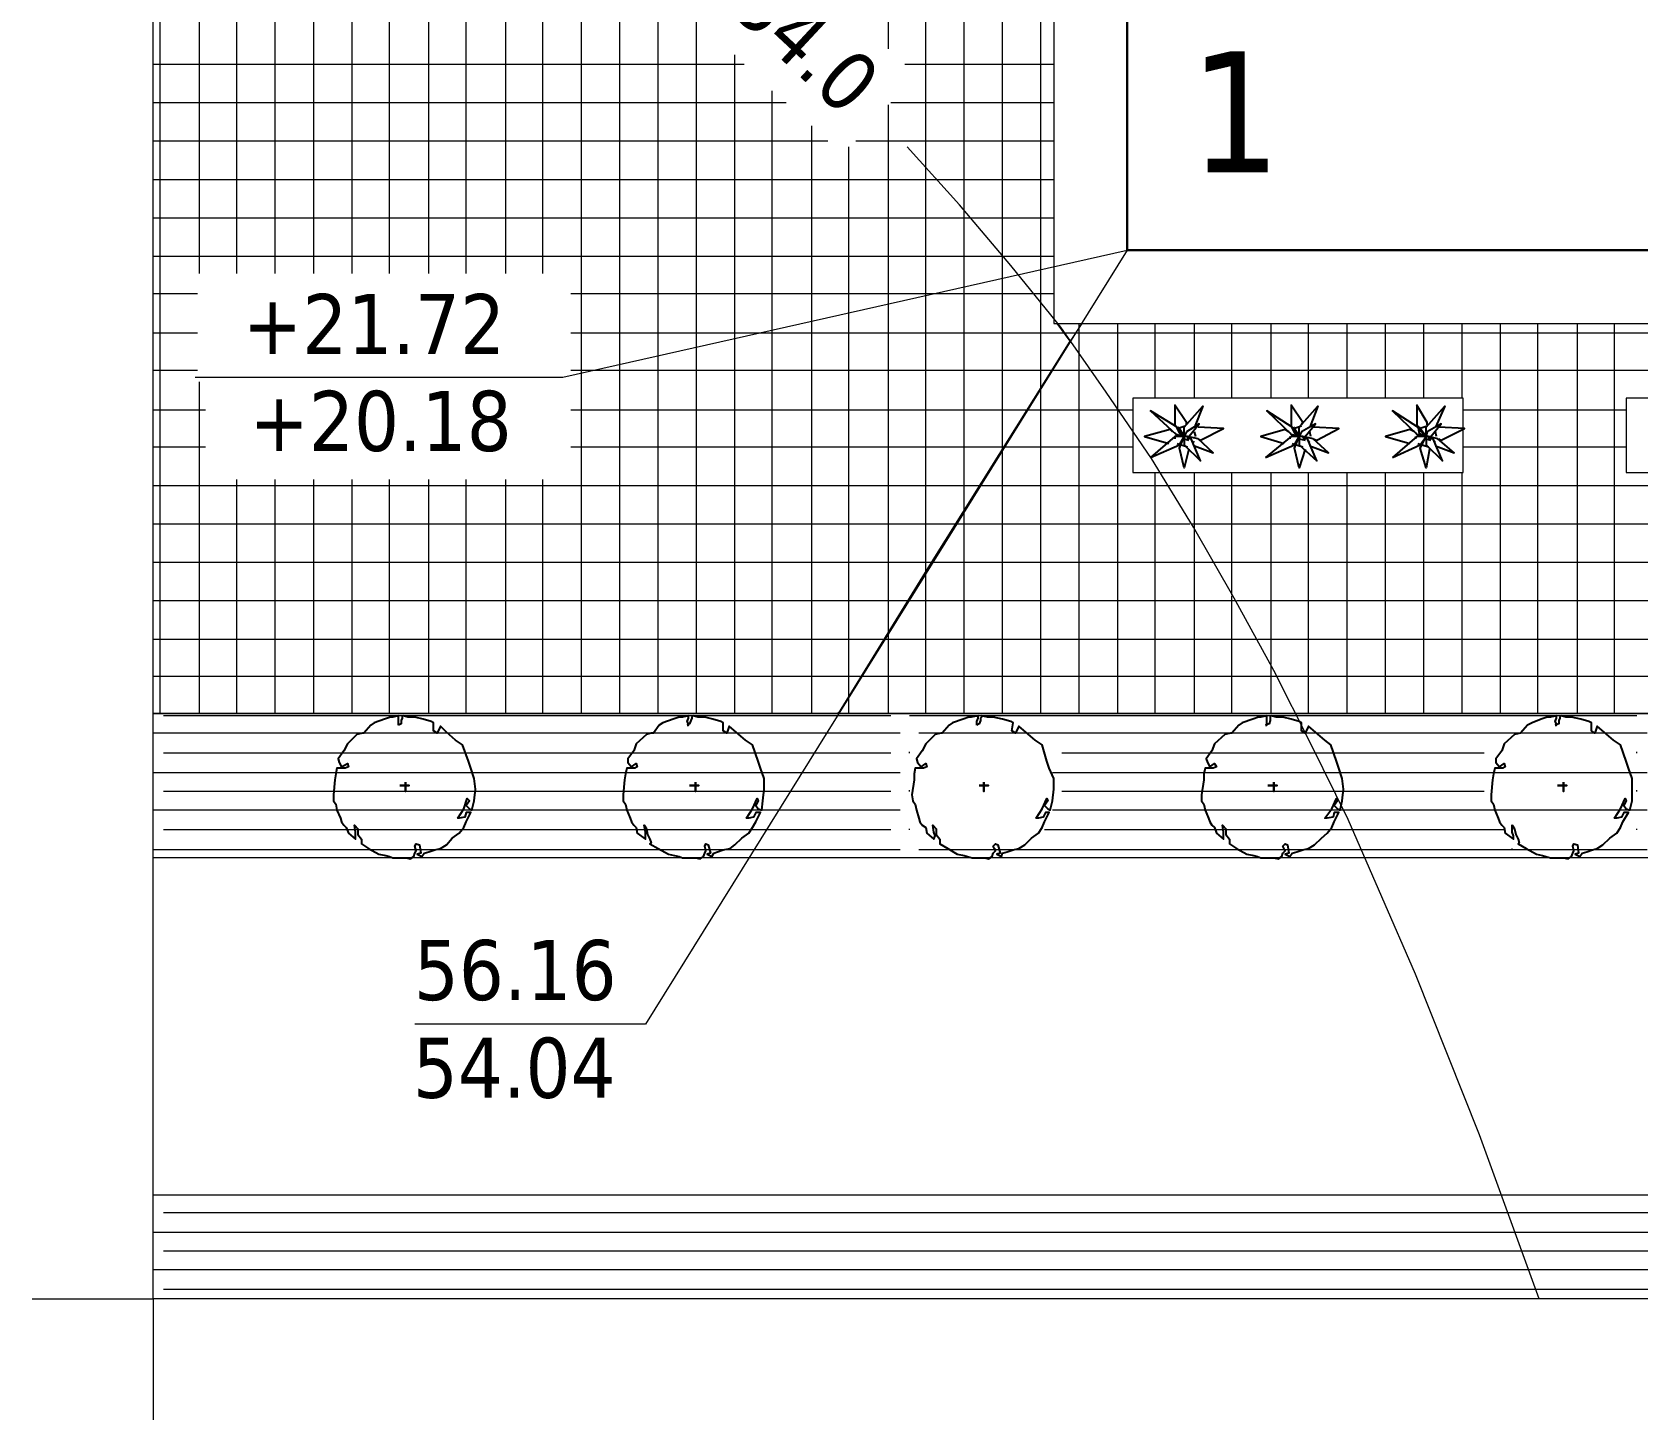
# Model space of a CAD drawing. Extents: x -39.3 to 16.4, y 0 to 11.7.
# Drawn here: x 9.038 to 11.338, y 6.027 to 8.014 of the extents above; entities that cross this region are included whole.
import ezdxf

# ---------------------------------------------------------------- set-up
doc = ezdxf.new("R2010")
doc.units = 0
doc.header["$MEASUREMENT"] = 0
doc.layers.add('PDF _Геометрия', color=7, linetype='Continuous')
doc.layers.add('PDF _Текст', color=7, linetype='Continuous')
doc.styles.add('PDF Tahoma', font='tahoma.ttf')

msp = doc.modelspace()

# ---------------------------------------------------------------- linework, layer by layer
at = {"layer": 'PDF _Геометрия', "lineweight": 13}
for points in [[(13.8367, 10.66), (13.8367, 7.005), (13.8333, 6.9733), (13.8267, 6.945), (13.8133, 6.9183), (13.7967, 6.8933), (13.775, 6.8717), (13.75, 6.855), (13.7233, 6.8417), (13.6933, 6.835), (13.6633, 6.8317), (9.2117, 6.8317)], [(10.3733, 7.0383), (10.3733, 7.2467), (10.3733, 7.3283), (10.3733, 9.6533), (10.3733, 10.5633), (10.3733, 10.66)], [(10.4283, 7.0383), (10.4283, 7.2467), (10.4283, 7.4167), (10.4283, 9.6533), (10.4283, 10.5183), (10.4283, 10.66)], [(10.4833, 7.0383), (10.4833, 7.2467), (10.4833, 7.505), (10.4833, 7.6267), (10.4833, 7.6733), (10.4833, 9.6533), (10.4833, 10.475), (10.4833, 10.66)], [(9.2217, 7.0383), (9.2217, 7.2467), (9.2217, 9.6533), (9.2217, 9.85)], [(9.2783, 7.6683), (9.2783, 9.6533), (9.2783, 9.85)], [(9.3317, 7.6683), (9.3317, 9.6533), (9.3317, 9.85)], [(9.3867, 7.6683), (9.3867, 9.6533), (9.3867, 9.85)], [(9.4417, 7.6683), (9.4417, 9.6533), (9.4417, 9.85)], [(9.4967, 7.6683), (9.4967, 9.6533), (9.4967, 9.85)], [(9.55, 7.6683), (9.55, 9.6533), (9.55, 9.85)], [(9.6067, 7.6683), (9.6067, 9.6533), (9.6067, 9.85)], [(9.66, 7.6683), (9.66, 9.6533), (9.66, 9.85)], [(9.7167, 7.6683), (9.7167, 9.6533), (9.7167, 9.85)], [(9.77, 7.6683), (9.77, 9.6533), (9.77, 9.85)], [(10.265, 7.99), (10.265, 9.6533), (10.265, 9.85)], [(10.3183, 7.0383), (10.3183, 7.24), (10.3183, 7.2467), (10.3183, 9.6533), (10.3183, 9.85)], [(12.665, 6.2), (9.2117, 6.2), (9.2117, 9.6533), (9.0383, 9.6533)], [(9.825, 7.0383), (9.825, 7.2467), (9.825, 9.1333)], [(9.88, 7.0383), (9.88, 7.2467), (9.88, 9.1333)], [(9.935, 7.0383), (9.935, 7.2467), (9.935, 9.1333)], [(9.99, 7.0383), (9.99, 7.2467), (9.99, 9.1333)], [(10.045, 7.0383), (10.045, 7.2467), (10.045, 7.9817)], [(9.2117, 7.9683), (10.0583, 7.9683)], [(10.2883, 7.9683), (10.5017, 7.9683)], [(9.2117, 7.9133), (10.1183, 7.9133)], [(10.0983, 7.0383), (10.0983, 7.2467), (10.0983, 7.93)], [(10.2683, 7.9133), (10.5017, 7.9133)], [(10.265, 7.0383), (10.265, 7.1533), (10.265, 7.2467), (10.265, 7.91)], [(10.155, 7.0383), (10.155, 7.2467), (10.155, 7.88)], [(9.2117, 7.8583), (10.1783, 7.8583)], [(10.2083, 7.0383), (10.2083, 7.065), (10.2083, 7.2467), (10.2083, 7.85)], [(10.2183, 7.8583), (10.5017, 7.8583)], [(11.1967, 6.2), (11.1117, 6.435), (11.02, 6.665), (10.9233, 6.8867), (10.87, 6.995), (10.8167, 7.1), (10.76, 7.2033), (10.7017, 7.305), (10.6417, 7.4033), (10.5767, 7.4983), (10.5117, 7.5917), (10.44, 7.68), (10.3667, 7.7667), (10.2917, 7.85)], [(9.2117, 7.8033), (10.5017, 7.8033)], [(9.2117, 7.7483), (10.5017, 7.7483)], [(9.2117, 7.6933), (10.5017, 7.6933)], [(9.2717, 7.52), (9.7983, 7.52), (10.6067, 7.7017), (9.9167, 6.5933), (9.5867, 6.5933)], [(9.2117, 7.64), (9.275, 7.64)], [(9.81, 7.64), (10.475, 7.64), (10.5017, 7.64)], [(10.5383, 7.0383), (10.5383, 7.2467), (10.5383, 7.5533), (10.5383, 7.5933), (10.5383, 7.5967)], [(10.5933, 7.475), (10.5933, 7.5967)], [(10.6467, 7.49), (10.6467, 7.5967)], [(10.7033, 7.49), (10.7033, 7.5967)], [(10.7567, 7.49), (10.7567, 7.5967)], [(10.8133, 7.49), (10.8133, 7.5967)], [(10.8667, 7.49), (10.8667, 7.5967)], [(10.9217, 7.49), (10.9217, 7.5967)], [(10.9767, 7.49), (10.9767, 7.5967)], [(11.0317, 7.49), (11.0317, 7.5967)], [(11.0867, 7.49), (11.0867, 7.5967)], [(11.1417, 7.0383), (11.1417, 7.2467), (11.1417, 7.5967)], [(11.195, 7.0383), (11.195, 7.2467), (11.195, 7.5967)], [(11.2517, 7.0383), (11.2517, 7.2467), (11.2517, 7.5967)], [(11.305, 7.0383), (11.305, 7.2467), (11.305, 7.5967)], [(9.2117, 7.5833), (9.275, 7.5833)], [(9.81, 7.5833), (10.515, 7.5833), (10.5333, 7.5833), (12.5367, 7.5833), (12.61, 7.5833), (12.665, 7.5833), (13.1133, 7.5833), (13.215, 7.5833)], [(10.8483, 7.0383), (10.1933, 7.0383), (10.3217, 7.2467), (10.525, 7.5717)], [(9.2117, 6.2), (9.2117, 7.545)], [(9.2117, 7.53), (9.275, 7.53)], [(9.81, 7.53), (10.5, 7.53), (10.555, 7.53), (12.5717, 7.53), (12.665, 7.53), (12.6817, 7.53), (13.1533, 7.53), (13.215, 7.53)], [(9.2783, 7.0383), (9.2783, 7.2467), (9.2783, 7.5133)], [(9.2117, 7.4733), (9.2867, 7.4733)], [(9.81, 7.4733), (10.465, 7.4733), (10.5933, 7.4733), (10.615, 7.4733)], [(10.5933, 7.0383), (10.5933, 7.2467), (10.5933, 7.4733)], [(11.0883, 7.4733), (11.3217, 7.4733)], [(10.615, 7.4433), (10.615, 7.3833), (10.655, 7.3833)], [(9.2117, 7.42), (9.2867, 7.42)], [(9.81, 7.42), (10.43, 7.42), (10.615, 7.42)], [(11.0883, 7.42), (11.3217, 7.42)], [(10.6467, 7.0383), (10.6467, 7.2467), (10.6467, 7.3833)], [(10.7033, 7.3033), (10.7033, 7.3833)], [(10.7567, 7.2083), (10.7567, 7.2467), (10.7567, 7.3833)], [(10.8133, 7.1083), (10.8133, 7.2467), (10.8133, 7.3833)], [(10.8667, 7.0383), (10.8667, 7.2467), (10.8667, 7.3833)], [(10.9217, 7.0383), (10.9217, 7.2467), (10.9217, 7.3833)], [(10.9767, 7.0383), (10.9767, 7.2467), (10.9767, 7.3833)], [(11.0317, 7.0383), (11.0317, 7.2467), (11.0317, 7.3833)], [(11.0867, 7.0383), (11.0867, 7.2467), (11.0867, 7.3833)], [(9.2117, 7.365), (10.3967, 7.365), (10.665, 7.365), (12.665, 7.365), (12.6817, 7.365), (12.8933, 7.365), (13.215, 7.365)], [(9.3317, 7.0383), (9.3317, 7.2467), (9.3317, 7.3733)], [(9.3867, 7.0383), (9.3867, 7.2467), (9.3867, 7.3733)], [(9.4417, 7.0383), (9.4417, 7.2467), (9.4417, 7.3733)], [(9.4967, 7.0383), (9.4967, 7.2467), (9.4967, 7.3733)], [(9.55, 7.0383), (9.55, 7.2467), (9.55, 7.3733)], [(9.6067, 7.0383), (9.6067, 7.2467), (9.6067, 7.3733)], [(9.66, 7.0383), (9.66, 7.2467), (9.66, 7.3733)], [(9.7167, 7.0383), (9.7167, 7.2467), (9.7167, 7.3733)], [(9.77, 7.0383), (9.77, 7.2467), (9.77, 7.3733)], [(9.2117, 7.31), (10.3633, 7.31), (10.6967, 7.31)], [(10.6983, 7.31), (12.665, 7.31), (12.7183, 7.31), (12.9633, 7.31), (13.215, 7.31)], [(10.7033, 7.0383), (10.7033, 7.2467), (10.7033, 7.3017)], [(9.2117, 7.255), (10.3283, 7.255), (10.7317, 7.255), (12.665, 7.255), (12.7533, 7.255), (13.035, 7.255), (13.215, 7.255)], [(9.2117, 7.2), (10.2933, 7.2), (10.7617, 7.2)], [(10.7567, 7.0383), (10.7567, 7.2067)], [(10.7633, 7.2), (12.665, 7.2), (12.79, 7.2), (13.3683, 7.2), (13.8367, 7.2)], [(9.2117, 7.145), (10.26, 7.145), (10.7917, 7.145)], [(10.7933, 7.145), (12.665, 7.145), (12.825, 7.145), (13.4017, 7.145), (13.8367, 7.145)], [(9.2117, 7.0917), (10.225, 7.0917), (10.82, 7.0917)], [(10.8133, 7.0383), (10.8133, 7.1067)], [(10.8217, 7.0917), (12.665, 7.0917), (12.8617, 7.0917), (13.435, 7.0917), (13.8367, 7.0917)], [(13.4217, 7.0383), (9.2117, 7.0383)], [(10.1933, 7.0383), (10.1933, 7.04)], [(10.2683, 7.035), (9.2267, 7.035)], [(11.3367, 7.035), (10.295, 7.035)], [(10.2817, 7.01), (9.2117, 7.01)], [(9.8983, 7.01), (9.65, 7.01)], [(11.3517, 7.01), (10.3083, 7.01)], [(11.1583, 7.01), (10.4733, 7.01)], [(10.2683, 6.9817), (9.2267, 6.9817)], [(9.8833, 6.9817), (9.665, 6.9817)], [(10.295, 6.9817), (10.295, 6.9833)], [(11.1183, 6.9817), (10.5133, 6.9817)], [(11.3367, 6.9817), (11.3367, 6.9833)], [(10.2817, 6.9533), (9.2117, 6.9533)], [(9.87, 6.9533), (9.6783, 6.9533)], [(11.3517, 6.9533), (10.5, 6.9533)], [(10.2683, 6.9267), (9.2267, 6.9267)], [(9.8833, 6.9267), (9.6917, 6.9267)], [(10.295, 6.9267), (10.295, 6.9283)], [(11.1183, 6.9267), (10.5133, 6.9267)], [(11.3367, 6.9267), (11.3367, 6.9283)], [(10.2817, 6.9), (9.2117, 6.9)], [(9.87, 6.9), (9.6783, 6.9)], [(11.3517, 6.9), (10.5, 6.9)], [(10.2683, 6.8717), (9.2267, 6.8717)], [(9.8833, 6.8717), (9.665, 6.8717)], [(10.295, 6.8717), (10.295, 6.8733)], [(11.1467, 6.8717), (10.4883, 6.8717)], [(11.3367, 6.8717), (11.3367, 6.8733)], [(10.2817, 6.8433), (9.2117, 6.8433)], [(10.0083, 6.8433), (9.6233, 6.8433)], [(11.3517, 6.8433), (10.3083, 6.8433)], [(10.4183, 6.8433), (10.4183, 6.845)], [(11.1317, 6.8433), (10.4733, 6.8433)], [(11.1583, 6.8433), (11.1583, 6.845)], [(13.835, 6.2), (13.8267, 6.23), (13.815, 6.2583), (13.7983, 6.2833), (13.7783, 6.305), (13.7533, 6.325), (13.725, 6.3383), (13.6933, 6.345), (13.6633, 6.3483), (9.2117, 6.3483)], [(12.6533, 6.3233), (9.2267, 6.3233)], [(12.64, 6.295), (9.2117, 6.295)], [(12.6533, 6.2683), (9.2267, 6.2683)], [(12.64, 6.2417), (9.2117, 6.2417)], [(12.6533, 6.2133), (9.2267, 6.2133)], [(9.0383, 6.2), (9.2117, 6.2), (9.2117, 6.0267)]]:
    msp.add_lwpolyline(points, dxfattribs=at)
for points in [[(15.4933, 10.66), (15.4933, 6.2), (9.2117, 6.2), (9.2117, 10.66)], [(10.5067, 7.5967), (10.5417, 7.5967), (10.525, 7.5717)], [(10.615, 7.49), (10.615, 7.3833), (11.0883, 7.3833), (11.0883, 7.49)], [(11.3217, 7.49), (11.3217, 7.3833), (11.7967, 7.3833), (11.7967, 7.49)], [(13.4217, 7.0383), (13.4217, 6.8317), (9.2117, 6.8317), (9.2117, 7.0383)]]:
    msp.add_lwpolyline(points, close=True, dxfattribs=at)
at = {"layer": 'PDF _Геометрия', "lineweight": 9}
msp.add_lwpolyline([(11.6383, 8.985), (11.6383, 8.97), (11.5967, 8.97), (11.1983, 8.97), (10.5017, 8.97), (10.5017, 8.6633), (10.5017, 7.8517), (10.5017, 7.5967), (11.405, 7.5967), (11.6567, 7.5967), (12.5633, 7.5967), (12.5633, 8.9833), (12.5633, 9.8), (12.2183, 9.8), (12.2183, 9.9033), (11.6383, 9.9033), (11.6383, 9.8), (11.3417, 9.8), (11.3417, 9.185), (11.6383, 9.185), (11.6383, 8.9783)], dxfattribs=at)
at = {"layer": 'PDF _Геометрия', "lineweight": 30}
msp.add_lwpolyline([(11.7433, 8.985), (11.7433, 8.8683), (11.5967, 8.8683), (11.1983, 8.8683), (10.6067, 8.8683), (10.6067, 8.6633), (10.6067, 7.8517), (10.6067, 7.7017), (11.405, 7.7017), (11.6567, 7.7017), (12.4617, 7.7017), (12.4617, 8.9833), (12.4617, 9.6967), (12.115, 9.6967), (12.115, 9.8), (11.7433, 9.8), (11.7433, 9.6967), (11.445, 9.6967), (11.445, 9.2883), (11.7433, 9.2883), (11.7433, 8.9783)], dxfattribs=at)
at = {"layer": 'PDF _Геометрия', "lineweight": 25}
for points in [[(10.6917, 7.4517), (10.6917, 7.455), (10.675, 7.48), (10.675, 7.45)], [(10.7033, 7.4217), (10.73, 7.4117), (10.7083, 7.4317), (10.6933, 7.435), (10.695, 7.435), (10.71, 7.4533), (10.6917, 7.4417), (10.6883, 7.435), (10.6883, 7.4483), (10.715, 7.4783), (10.7033, 7.4483)], [(10.8567, 7.4517), (10.8583, 7.455), (10.8417, 7.48), (10.8417, 7.45)], [(10.8683, 7.4217), (10.895, 7.4117), (10.8733, 7.4317), (10.8583, 7.435), (10.8617, 7.435), (10.8767, 7.4533), (10.8567, 7.4417), (10.8533, 7.435), (10.8533, 7.4483), (10.88, 7.4783), (10.8683, 7.4483)], [(11.0367, 7.4517), (11.0367, 7.455), (11.0217, 7.48), (11.0217, 7.45)], [(11.0483, 7.4217), (11.075, 7.4117), (11.0517, 7.4317), (11.0383, 7.435), (11.0417, 7.435), (11.0567, 7.4533), (11.0367, 7.4417), (11.035, 7.435), (11.035, 7.4483), (11.0617, 7.4783), (11.0483, 7.4483)], [(10.6783, 7.4483), (10.64, 7.4717), (10.6767, 7.4383), (10.6883, 7.435), (10.6817, 7.4467), (10.68, 7.4483)], [(10.8433, 7.4483), (10.8067, 7.4717), (10.8417, 7.4383), (10.8533, 7.435), (10.8467, 7.4467), (10.845, 7.4483)], [(11.0233, 7.4483), (10.9867, 7.4717), (11.0217, 7.4383), (11.035, 7.435), (11.0267, 7.4467), (11.025, 7.4483)], [(10.6717, 7.4417), (10.6683, 7.445), (10.6317, 7.435), (10.6667, 7.425)], [(10.6767, 7.44), (10.675, 7.4383)], [(10.675, 7.435), (10.675, 7.4317)], [(10.69, 7.45), (10.68, 7.4467)], [(10.695, 7.4167), (10.6883, 7.39), (10.6817, 7.4183), (10.6883, 7.435), (10.6883, 7.4233), (10.7117, 7.4), (10.6983, 7.4317), (10.695, 7.4333)], [(10.7, 7.4467), (10.7, 7.4467)], [(10.705, 7.435), (10.7033, 7.4417)], [(10.7083, 7.4317), (10.7117, 7.43), (10.745, 7.4467), (10.7083, 7.4483)], [(10.8383, 7.4417), (10.8333, 7.445), (10.7983, 7.435), (10.8317, 7.425)], [(10.8417, 7.44), (10.84, 7.4383)], [(10.84, 7.435), (10.84, 7.4317)], [(10.8567, 7.45), (10.8467, 7.4467)], [(10.8617, 7.4167), (10.8533, 7.39), (10.8467, 7.4183), (10.8533, 7.435), (10.8533, 7.4233), (10.8783, 7.4), (10.865, 7.4317), (10.86, 7.4333)], [(10.865, 7.4467), (10.865, 7.4467)], [(10.87, 7.435), (10.8683, 7.4417)], [(10.8733, 7.4317), (10.8783, 7.43), (10.91, 7.4467), (10.8733, 7.4483)], [(11.0183, 7.4417), (11.0117, 7.445), (10.9767, 7.435), (11.0117, 7.425)], [(11.0217, 7.44), (11.02, 7.4383)], [(11.02, 7.435), (11.02, 7.4317)], [(11.0367, 7.45), (11.0267, 7.4467)], [(11.04, 7.4167), (11.035, 7.39), (11.0267, 7.4183), (11.035, 7.435), (11.035, 7.4233), (11.0583, 7.4), (11.045, 7.4317), (11.0383, 7.4333)], [(11.045, 7.4467), (11.045, 7.4467)], [(11.05, 7.435), (11.0483, 7.4417)], [(11.0533, 7.4317), (11.0567, 7.43), (11.09, 7.4467), (11.0533, 7.4483)], [(10.6783, 7.425), (10.6933, 7.42)], [(10.7017, 7.4267), (10.7033, 7.4283)], [(10.8433, 7.425), (10.8583, 7.42)], [(10.8667, 7.4267), (10.8683, 7.4283)], [(11.0233, 7.425), (11.0383, 7.42)], [(11.0467, 7.4267), (11.0483, 7.4283)], [(9.565, 6.935), (9.5783, 6.935), (9.565, 6.935)], [(9.5733, 6.94), (9.5733, 6.9267), (9.5733, 6.94)], [(9.98, 6.935), (9.9933, 6.935), (9.98, 6.935)], [(9.9883, 6.94), (9.9883, 6.9267), (9.9883, 6.94)], [(10.395, 6.935), (10.4083, 6.935), (10.395, 6.935)], [(10.4017, 6.94), (10.4017, 6.9267), (10.4017, 6.94)], [(10.8083, 6.935), (10.8217, 6.935), (10.8083, 6.935)], [(10.8167, 6.94), (10.8167, 6.9267), (10.8167, 6.94)], [(11.2233, 6.935), (11.2367, 6.935), (11.2233, 6.935)], [(11.2317, 6.94), (11.2317, 6.9267), (11.2317, 6.94)]]:
    msp.add_lwpolyline(points, dxfattribs=at)
for points in [[(10.64, 7.405), (10.6817, 7.4233), (10.6883, 7.435), (10.675, 7.435)], [(10.6767, 7.45), (10.6817, 7.44), (10.6883, 7.435), (10.6833, 7.4417)], [(10.695, 7.43), (10.6933, 7.435), (10.6883, 7.435), (10.6883, 7.4317)], [(10.805, 7.405), (10.8467, 7.4233), (10.8533, 7.435), (10.8417, 7.435)], [(10.8417, 7.45), (10.8467, 7.44), (10.8533, 7.435), (10.85, 7.4417)], [(10.8617, 7.43), (10.8583, 7.435), (10.8533, 7.435), (10.8533, 7.4317)], [(10.9867, 7.405), (11.0267, 7.4233), (11.035, 7.435), (11.0217, 7.435)], [(11.0233, 7.45), (11.025, 7.44), (11.035, 7.435), (11.0283, 7.4417)], [(11.0417, 7.43), (11.0383, 7.435), (11.035, 7.435), (11.035, 7.4317)], [(9.5633, 7.0217), (9.5633, 7.0233), (9.5633, 7.0267), (9.5633, 7.0317), (9.5633, 7.035), (9.555, 7.0333), (9.5517, 7.0333), (9.5433, 7.03), (9.5283, 7.025), (9.5233, 7.0217), (9.5133, 7.01), (9.5117, 7.01), (9.5033, 7.0083), (9.49, 6.995), (9.485, 6.985), (9.4767, 6.9733), (9.4783, 6.9683), (9.4817, 6.9617), (9.49, 6.9667), (9.4917, 6.9617), (9.4867, 6.96), (9.48, 6.96), (9.475, 6.96), (9.4733, 6.9517), (9.4717, 6.9433), (9.47, 6.9217), (9.47, 6.9133), (9.4733, 6.9083), (9.475, 6.9), (9.48, 6.8883), (9.4817, 6.8833), (9.485, 6.8783), (9.4883, 6.875), (9.4917, 6.8667), (9.5017, 6.8583), (9.5017, 6.8633), (9.5017, 6.8683), (9.5, 6.8783), (9.505, 6.8733), (9.505, 6.865), (9.51, 6.8583), (9.51, 6.8533), (9.51, 6.8517), (9.52, 6.845), (9.535, 6.8367), (9.545, 6.835), (9.55, 6.8333), (9.555, 6.8317), (9.565, 6.8317), (9.575, 6.8317), (9.58, 6.83), (9.585, 6.8333), (9.5867, 6.8383), (9.5883, 6.8417), (9.5867, 6.8483), (9.5883, 6.8517), (9.5933, 6.85), (9.595, 6.8383), (9.59, 6.8367), (9.5967, 6.8333), (9.6, 6.8383), (9.6067, 6.84), (9.615, 6.8433), (9.6233, 6.845), (9.6317, 6.85), (9.64, 6.86), (9.65, 6.8667), (9.6567, 6.875), (9.66, 6.8833), (9.6667, 6.8967), (9.66, 6.8967), (9.6583, 6.89), (9.65, 6.8883), (9.6483, 6.8883), (9.6567, 6.9017), (9.6617, 6.9167), (9.665, 6.9133), (9.66, 6.9067), (9.665, 6.9017), (9.6683, 6.9), (9.6717, 6.9133), (9.6733, 6.93), (9.6717, 6.945), (9.6667, 6.96), (9.6633, 6.97), (9.655, 6.9933), (9.645, 7), (9.6317, 7.0117), (9.6233, 7.02), (9.6183, 7.01), (9.6133, 7.0133), (9.6133, 7.025), (9.61, 7.0267), (9.5983, 7.03), (9.5867, 7.0333), (9.5767, 7.0333), (9.57, 7.035), (9.5683, 7.0333), (9.5683, 7.0317), (9.5667, 7.0283), (9.5667, 7.0233)], [(9.5633, 7.0217), (9.5633, 7.0233), (9.5633, 7.0267), (9.5633, 7.0317), (9.5633, 7.035), (9.555, 7.0333), (9.5517, 7.0333), (9.5433, 7.03), (9.5283, 7.025), (9.5233, 7.0217), (9.5133, 7.01), (9.5117, 7.01), (9.5033, 7.0083), (9.49, 6.995), (9.485, 6.985), (9.4767, 6.9733), (9.4783, 6.9683), (9.4817, 6.9617), (9.49, 6.9667), (9.4917, 6.9617), (9.4867, 6.96), (9.48, 6.96), (9.475, 6.96), (9.4733, 6.9517), (9.4717, 6.9433), (9.47, 6.9217), (9.47, 6.9133), (9.4733, 6.9083), (9.475, 6.9), (9.48, 6.8883), (9.4817, 6.8833), (9.485, 6.8783), (9.4883, 6.875), (9.4917, 6.8667), (9.5017, 6.8583), (9.5017, 6.8633), (9.5017, 6.8683), (9.5, 6.8783), (9.505, 6.8733), (9.505, 6.865), (9.51, 6.8583), (9.51, 6.8533), (9.51, 6.8517), (9.52, 6.845), (9.535, 6.8367), (9.545, 6.835), (9.55, 6.8333), (9.555, 6.8317), (9.565, 6.8317), (9.575, 6.8317), (9.58, 6.83), (9.585, 6.8333), (9.5867, 6.8383), (9.5883, 6.8417), (9.5867, 6.8483), (9.5883, 6.8517), (9.5933, 6.85), (9.595, 6.8383), (9.59, 6.8367), (9.5967, 6.8333), (9.6, 6.8383), (9.6067, 6.84), (9.615, 6.8433), (9.6233, 6.845), (9.6317, 6.85), (9.64, 6.86), (9.65, 6.8667), (9.6567, 6.875), (9.66, 6.8833), (9.6667, 6.8967), (9.66, 6.8967), (9.6583, 6.89), (9.65, 6.8883), (9.6483, 6.8883), (9.6567, 6.9017), (9.6617, 6.9167), (9.665, 6.9133), (9.66, 6.9067), (9.665, 6.9017), (9.6683, 6.9), (9.6717, 6.9133), (9.6733, 6.93), (9.6717, 6.945), (9.6667, 6.96), (9.6633, 6.97), (9.655, 6.9933), (9.645, 7), (9.6317, 7.0117), (9.6233, 7.02), (9.6183, 7.01), (9.6133, 7.0133), (9.6133, 7.025), (9.61, 7.0267), (9.5983, 7.03), (9.5867, 7.0333), (9.5767, 7.0333), (9.57, 7.035), (9.5683, 7.0333), (9.5683, 7.0317), (9.5667, 7.0283), (9.5667, 7.0233)], [(9.9767, 7.0217), (9.9783, 7.0217), (9.9783, 7.0233), (9.9767, 7.0267), (9.9783, 7.0317), (9.9783, 7.035), (9.97, 7.0333), (9.965, 7.0333), (9.9567, 7.03), (9.9417, 7.025), (9.9367, 7.0217), (9.9283, 7.01), (9.925, 7.01), (9.9183, 7.0083), (9.9033, 6.995), (9.9, 6.985), (9.8917, 6.9733), (9.8917, 6.9683), (9.8967, 6.9617), (9.9033, 6.9667), (9.905, 6.9617), (9.9017, 6.96), (9.8933, 6.96), (9.89, 6.96), (9.8883, 6.9517), (9.8867, 6.9433), (9.885, 6.9217), (9.885, 6.9133), (9.8883, 6.9083), (9.89, 6.9), (9.895, 6.8883), (9.8967, 6.8833), (9.9, 6.8783), (9.9033, 6.875), (9.905, 6.8667), (9.9167, 6.8583), (9.9167, 6.8633), (9.9167, 6.8683), (9.915, 6.8783), (9.9183, 6.8733), (9.92, 6.865), (9.9233, 6.8583), (9.925, 6.8533), (9.9233, 6.8517), (9.935, 6.845), (9.95, 6.8367), (9.9583, 6.835), (9.965, 6.8333), (9.97, 6.8317), (9.98, 6.8317), (9.9883, 6.8317), (9.995, 6.83), (10, 6.8333), (10.0017, 6.8383), (10.0033, 6.8417), (10.0017, 6.8483), (10.0033, 6.8517), (10.0067, 6.85), (10.01, 6.8383), (10.005, 6.8367), (10.0117, 6.8333), (10.015, 6.8383), (10.02, 6.84), (10.0283, 6.8433), (10.0383, 6.845), (10.045, 6.85), (10.055, 6.86), (10.065, 6.8667), (10.07, 6.875), (10.075, 6.8833), (10.0817, 6.8967), (10.075, 6.8967), (10.0717, 6.89), (10.065, 6.8883), (10.0617, 6.8883), (10.07, 6.9017), (10.0767, 6.9167), (10.0783, 6.9133), (10.075, 6.9067), (10.0783, 6.9017), (10.0833, 6.9), (10.085, 6.9133), (10.0867, 6.93), (10.0867, 6.945), (10.0817, 6.96), (10.0783, 6.97), (10.07, 6.9933), (10.06, 7), (10.0467, 7.0117), (10.0367, 7.02), (10.0333, 7.01), (10.0283, 7.0133), (10.0283, 7.025), (10.025, 7.0267), (10.0133, 7.03), (10.0017, 7.0333), (9.9917, 7.0333), (9.985, 7.035), (9.9833, 7.0333), (9.9833, 7.0317), (9.9817, 7.0283), (9.98, 7.0233)], [(9.9767, 7.0217), (9.9783, 7.0217), (9.9783, 7.0233), (9.9767, 7.0267), (9.9783, 7.0317), (9.9783, 7.035), (9.97, 7.0333), (9.965, 7.0333), (9.9567, 7.03), (9.9417, 7.025), (9.9367, 7.0217), (9.9283, 7.01), (9.925, 7.01), (9.9183, 7.0083), (9.9033, 6.995), (9.9, 6.985), (9.8917, 6.9733), (9.8917, 6.9683), (9.8967, 6.9617), (9.9033, 6.9667), (9.905, 6.9617), (9.9017, 6.96), (9.8933, 6.96), (9.89, 6.96), (9.8883, 6.9517), (9.8867, 6.9433), (9.885, 6.9217), (9.885, 6.9133), (9.8883, 6.9083), (9.89, 6.9), (9.895, 6.8883), (9.8967, 6.8833), (9.9, 6.8783), (9.9033, 6.875), (9.905, 6.8667), (9.9167, 6.8583), (9.9167, 6.8633), (9.9167, 6.8683), (9.915, 6.8783), (9.9183, 6.8733), (9.92, 6.865), (9.9233, 6.8583), (9.925, 6.8533), (9.9233, 6.8517), (9.935, 6.845), (9.95, 6.8367), (9.9583, 6.835), (9.965, 6.8333), (9.97, 6.8317), (9.98, 6.8317), (9.9883, 6.8317), (9.995, 6.83), (10, 6.8333), (10.0017, 6.8383), (10.0033, 6.8417), (10.0017, 6.8483), (10.0033, 6.8517), (10.0067, 6.85), (10.01, 6.8383), (10.005, 6.8367), (10.0117, 6.8333), (10.015, 6.8383), (10.02, 6.84), (10.0283, 6.8433), (10.0383, 6.845), (10.045, 6.85), (10.055, 6.86), (10.065, 6.8667), (10.07, 6.875), (10.075, 6.8833), (10.0817, 6.8967), (10.075, 6.8967), (10.0717, 6.89), (10.065, 6.8883), (10.0617, 6.8883), (10.07, 6.9017), (10.0767, 6.9167), (10.0783, 6.9133), (10.075, 6.9067), (10.0783, 6.9017), (10.0833, 6.9), (10.085, 6.9133), (10.0867, 6.93), (10.0867, 6.945), (10.0817, 6.96), (10.0783, 6.97), (10.07, 6.9933), (10.06, 7), (10.0467, 7.0117), (10.0367, 7.02), (10.0333, 7.01), (10.0283, 7.0133), (10.0283, 7.025), (10.025, 7.0267), (10.0133, 7.03), (10.0017, 7.0333), (9.9917, 7.0333), (9.985, 7.035), (9.9833, 7.0333), (9.9833, 7.0317), (9.9817, 7.0283), (9.98, 7.0233)], [(10.3917, 7.0217), (10.3917, 7.0233), (10.3917, 7.0267), (10.3933, 7.0317), (10.3933, 7.035), (10.3833, 7.0333), (10.38, 7.0333), (10.3717, 7.03), (10.3567, 7.025), (10.3517, 7.0217), (10.3417, 7.01), (10.34, 7.01), (10.3317, 7.0083), (10.3183, 6.995), (10.3133, 6.985), (10.305, 6.9733), (10.3067, 6.9683), (10.3117, 6.9617), (10.3183, 6.9667), (10.32, 6.9617), (10.315, 6.96), (10.3083, 6.96), (10.3033, 6.96), (10.3017, 6.9517), (10.3017, 6.9433), (10.2983, 6.9217), (10.3, 6.9133), (10.3033, 6.9083), (10.305, 6.9), (10.3083, 6.8883), (10.31, 6.8833), (10.3133, 6.8783), (10.3183, 6.875), (10.32, 6.8667), (10.33, 6.8583), (10.3317, 6.8633), (10.33, 6.8683), (10.3283, 6.8783), (10.3333, 6.8733), (10.3333, 6.865), (10.3383, 6.8583), (10.3383, 6.8533), (10.3383, 6.8517), (10.35, 6.845), (10.3633, 6.8367), (10.3733, 6.835), (10.3783, 6.8333), (10.385, 6.8317), (10.395, 6.8317), (10.4033, 6.8317), (10.4083, 6.83), (10.4133, 6.8333), (10.415, 6.8383), (10.4183, 6.8417), (10.415, 6.8483), (10.4183, 6.8517), (10.4217, 6.85), (10.425, 6.8383), (10.42, 6.8367), (10.4267, 6.8333), (10.4283, 6.8383), (10.435, 6.84), (10.4433, 6.8433), (10.4517, 6.845), (10.46, 6.85), (10.47, 6.86), (10.48, 6.8667), (10.485, 6.875), (10.4883, 6.8833), (10.495, 6.8967), (10.49, 6.8967), (10.4867, 6.89), (10.48, 6.8883), (10.4767, 6.8883), (10.485, 6.9017), (10.4917, 6.9167), (10.4933, 6.9133), (10.4883, 6.9067), (10.4933, 6.9017), (10.4967, 6.9), (10.5, 6.9133), (10.5017, 6.93), (10.5017, 6.945), (10.495, 6.96), (10.4917, 6.97), (10.485, 6.9933), (10.475, 7), (10.4617, 7.0117), (10.4517, 7.02), (10.4467, 7.01), (10.4417, 7.0133), (10.4433, 7.025), (10.44, 7.0267), (10.4283, 7.03), (10.415, 7.0333), (10.4067, 7.0333), (10.3983, 7.035), (10.3983, 7.0333), (10.3967, 7.0317), (10.3967, 7.0283), (10.395, 7.0233)], [(10.3917, 7.0217), (10.3917, 7.0233), (10.3917, 7.0267), (10.3933, 7.0317), (10.3933, 7.035), (10.3833, 7.0333), (10.38, 7.0333), (10.3717, 7.03), (10.3567, 7.025), (10.3517, 7.0217), (10.3417, 7.01), (10.34, 7.01), (10.3317, 7.0083), (10.3183, 6.995), (10.3133, 6.985), (10.305, 6.9733), (10.3067, 6.9683), (10.3117, 6.9617), (10.3183, 6.9667), (10.32, 6.9617), (10.315, 6.96), (10.3083, 6.96), (10.3033, 6.96), (10.3017, 6.9517), (10.3017, 6.9433), (10.2983, 6.9217), (10.3, 6.9133), (10.3033, 6.9083), (10.305, 6.9), (10.3083, 6.8883), (10.31, 6.8833), (10.3133, 6.8783), (10.3183, 6.875), (10.32, 6.8667), (10.33, 6.8583), (10.3317, 6.8633), (10.33, 6.8683), (10.3283, 6.8783), (10.3333, 6.8733), (10.3333, 6.865), (10.3383, 6.8583), (10.3383, 6.8533), (10.3383, 6.8517), (10.35, 6.845), (10.3633, 6.8367), (10.3733, 6.835), (10.3783, 6.8333), (10.385, 6.8317), (10.395, 6.8317), (10.4033, 6.8317), (10.4083, 6.83), (10.4133, 6.8333), (10.415, 6.8383), (10.4183, 6.8417), (10.415, 6.8483), (10.4183, 6.8517), (10.4217, 6.85), (10.425, 6.8383), (10.42, 6.8367), (10.4267, 6.8333), (10.4283, 6.8383), (10.435, 6.84), (10.4433, 6.8433), (10.4517, 6.845), (10.46, 6.85), (10.47, 6.86), (10.48, 6.8667), (10.485, 6.875), (10.4883, 6.8833), (10.495, 6.8967), (10.49, 6.8967), (10.4867, 6.89), (10.48, 6.8883), (10.4767, 6.8883), (10.485, 6.9017), (10.4917, 6.9167), (10.4933, 6.9133), (10.4883, 6.9067), (10.4933, 6.9017), (10.4967, 6.9), (10.5, 6.9133), (10.5017, 6.93), (10.5017, 6.945), (10.495, 6.96), (10.4917, 6.97), (10.485, 6.9933), (10.475, 7), (10.4617, 7.0117), (10.4517, 7.02), (10.4467, 7.01), (10.4417, 7.0133), (10.4433, 7.025), (10.44, 7.0267), (10.4283, 7.03), (10.415, 7.0333), (10.4067, 7.0333), (10.3983, 7.035), (10.3983, 7.0333), (10.3967, 7.0317), (10.3967, 7.0283), (10.395, 7.0233)], [(10.805, 7.0217), (10.8067, 7.0217), (10.8067, 7.0233), (10.8067, 7.0267), (10.8067, 7.0317), (10.8067, 7.035), (10.7983, 7.0333), (10.795, 7.0333), (10.7867, 7.03), (10.7717, 7.025), (10.7667, 7.0217), (10.7567, 7.01), (10.755, 7.01), (10.7467, 7.0083), (10.7317, 6.995), (10.7283, 6.985), (10.72, 6.9733), (10.7217, 6.9683), (10.725, 6.9617), (10.7317, 6.9667), (10.735, 6.9617), (10.73, 6.96), (10.7233, 6.96), (10.7183, 6.96), (10.7167, 6.9517), (10.7167, 6.9433), (10.7133, 6.9217), (10.7133, 6.9133), (10.7167, 6.9083), (10.7183, 6.9), (10.7233, 6.8883), (10.725, 6.8833), (10.7283, 6.8783), (10.7317, 6.875), (10.735, 6.8667), (10.745, 6.8583), (10.745, 6.8633), (10.745, 6.8683), (10.7433, 6.8783), (10.7483, 6.8733), (10.7483, 6.865), (10.7533, 6.8583), (10.7533, 6.8533), (10.7533, 6.8517), (10.7633, 6.845), (10.7783, 6.8367), (10.7883, 6.835), (10.7933, 6.8333), (10.7983, 6.8317), (10.8083, 6.8317), (10.8167, 6.8317), (10.8233, 6.83), (10.8283, 6.8333), (10.83, 6.8383), (10.8333, 6.8417), (10.83, 6.8483), (10.8333, 6.8517), (10.8367, 6.85), (10.8383, 6.8383), (10.8333, 6.8367), (10.84, 6.8333), (10.8433, 6.8383), (10.85, 6.84), (10.8583, 6.8433), (10.8667, 6.845), (10.875, 6.85), (10.885, 6.86), (10.8933, 6.8667), (10.9, 6.875), (10.9033, 6.8833), (10.91, 6.8967), (10.9033, 6.8967), (10.9017, 6.89), (10.8933, 6.8883), (10.89, 6.8883), (10.9, 6.9017), (10.9067, 6.9167), (10.9083, 6.9133), (10.9033, 6.9067), (10.9083, 6.9017), (10.9117, 6.9), (10.915, 6.9133), (10.9167, 6.93), (10.915, 6.945), (10.91, 6.96), (10.9067, 6.97), (10.8983, 6.9933), (10.89, 7), (10.8767, 7.0117), (10.8667, 7.02), (10.8617, 7.01), (10.8567, 7.0133), (10.8567, 7.025), (10.8533, 7.0267), (10.8417, 7.03), (10.83, 7.0333), (10.82, 7.0333), (10.8133, 7.035), (10.8117, 7.0333), (10.8117, 7.0317), (10.8117, 7.0283), (10.81, 7.0233)], [(10.805, 7.0217), (10.8067, 7.0217), (10.8067, 7.0233), (10.8067, 7.0267), (10.8067, 7.0317), (10.8067, 7.035), (10.7983, 7.0333), (10.795, 7.0333), (10.7867, 7.03), (10.7717, 7.025), (10.7667, 7.0217), (10.7567, 7.01), (10.755, 7.01), (10.7467, 7.0083), (10.7317, 6.995), (10.7283, 6.985), (10.72, 6.9733), (10.7217, 6.9683), (10.725, 6.9617), (10.7317, 6.9667), (10.735, 6.9617), (10.73, 6.96), (10.7233, 6.96), (10.7183, 6.96), (10.7167, 6.9517), (10.7167, 6.9433), (10.7133, 6.9217), (10.7133, 6.9133), (10.7167, 6.9083), (10.7183, 6.9), (10.7233, 6.8883), (10.725, 6.8833), (10.7283, 6.8783), (10.7317, 6.875), (10.735, 6.8667), (10.745, 6.8583), (10.745, 6.8633), (10.745, 6.8683), (10.7433, 6.8783), (10.7483, 6.8733), (10.7483, 6.865), (10.7533, 6.8583), (10.7533, 6.8533), (10.7533, 6.8517), (10.7633, 6.845), (10.7783, 6.8367), (10.7883, 6.835), (10.7933, 6.8333), (10.7983, 6.8317), (10.8083, 6.8317), (10.8167, 6.8317), (10.8233, 6.83), (10.8283, 6.8333), (10.83, 6.8383), (10.8333, 6.8417), (10.83, 6.8483), (10.8333, 6.8517), (10.8367, 6.85), (10.8383, 6.8383), (10.8333, 6.8367), (10.84, 6.8333), (10.8433, 6.8383), (10.85, 6.84), (10.8583, 6.8433), (10.8667, 6.845), (10.875, 6.85), (10.885, 6.86), (10.8933, 6.8667), (10.9, 6.875), (10.9033, 6.8833), (10.91, 6.8967), (10.9033, 6.8967), (10.9017, 6.89), (10.8933, 6.8883), (10.89, 6.8883), (10.9, 6.9017), (10.9067, 6.9167), (10.9083, 6.9133), (10.9033, 6.9067), (10.9083, 6.9017), (10.9117, 6.9), (10.915, 6.9133), (10.9167, 6.93), (10.915, 6.945), (10.91, 6.96), (10.9067, 6.97), (10.8983, 6.9933), (10.89, 7), (10.8767, 7.0117), (10.8667, 7.02), (10.8617, 7.01), (10.8567, 7.0133), (10.8567, 7.025), (10.8533, 7.0267), (10.8417, 7.03), (10.83, 7.0333), (10.82, 7.0333), (10.8133, 7.035), (10.8117, 7.0333), (10.8117, 7.0317), (10.8117, 7.0283), (10.81, 7.0233)], [(11.22, 7.0217), (11.2217, 7.0217), (11.2217, 7.0233), (11.22, 7.0267), (11.2217, 7.0317), (11.2217, 7.035), (11.2133, 7.0333), (11.2083, 7.0333), (11.2, 7.03), (11.1867, 7.025), (11.18, 7.0217), (11.17, 7.01), (11.1617, 7.0083), (11.1467, 6.995), (11.1433, 6.985), (11.135, 6.9733), (11.135, 6.9683), (11.14, 6.9617), (11.1467, 6.9667), (11.1483, 6.9617), (11.145, 6.96), (11.1383, 6.96), (11.1333, 6.96), (11.1317, 6.9517), (11.13, 6.9433), (11.1283, 6.9217), (11.1283, 6.9133), (11.1317, 6.9083), (11.1333, 6.9), (11.1383, 6.8883), (11.14, 6.8833), (11.1433, 6.8783), (11.1467, 6.875), (11.1483, 6.8667), (11.16, 6.8583), (11.16, 6.8633), (11.1583, 6.8683), (11.1583, 6.8783), (11.1617, 6.8733), (11.1633, 6.865), (11.1667, 6.8583), (11.1683, 6.8533), (11.1667, 6.8517), (11.1783, 6.845), (11.1933, 6.8367), (11.2017, 6.835), (11.2067, 6.8333), (11.2133, 6.8317), (11.2233, 6.8317), (11.2317, 6.8317), (11.2383, 6.83), (11.2433, 6.8333), (11.245, 6.8383), (11.2467, 6.8417), (11.245, 6.8483), (11.2467, 6.8517), (11.2517, 6.85), (11.2533, 6.8383), (11.2483, 6.8367), (11.255, 6.8333), (11.2583, 6.8383), (11.265, 6.84), (11.2733, 6.8433), (11.28, 6.845), (11.2883, 6.85), (11.2983, 6.86), (11.3083, 6.8667), (11.3133, 6.875), (11.3167, 6.8833), (11.325, 6.8967), (11.3183, 6.8967), (11.315, 6.89), (11.3083, 6.8883), (11.305, 6.8883), (11.3133, 6.9017), (11.32, 6.9167), (11.3217, 6.9133), (11.3183, 6.9067), (11.3217, 6.9017), (11.3267, 6.9), (11.33, 6.9133), (11.33, 6.93), (11.33, 6.945), (11.325, 6.96), (11.3217, 6.97), (11.3133, 6.9933), (11.3033, 7), (11.29, 7.0117), (11.28, 7.02), (11.2767, 7.01), (11.2717, 7.0133), (11.2717, 7.025), (11.2683, 7.0267), (11.2567, 7.03), (11.2433, 7.0333), (11.235, 7.0333), (11.2283, 7.035), (11.2267, 7.0333), (11.2267, 7.0317), (11.225, 7.0283), (11.225, 7.0233)], [(11.22, 7.0217), (11.2217, 7.0217), (11.2217, 7.0233), (11.22, 7.0267), (11.2217, 7.0317), (11.2217, 7.035), (11.2133, 7.0333), (11.2083, 7.0333), (11.2, 7.03), (11.1867, 7.025), (11.18, 7.0217), (11.17, 7.01), (11.1617, 7.0083), (11.1467, 6.995), (11.1433, 6.985), (11.135, 6.9733), (11.135, 6.9683), (11.14, 6.9617), (11.1467, 6.9667), (11.1483, 6.9617), (11.145, 6.96), (11.1383, 6.96), (11.1333, 6.96), (11.1317, 6.9517), (11.13, 6.9433), (11.1283, 6.9217), (11.1283, 6.9133), (11.1317, 6.9083), (11.1333, 6.9), (11.1383, 6.8883), (11.14, 6.8833), (11.1433, 6.8783), (11.1467, 6.875), (11.1483, 6.8667), (11.16, 6.8583), (11.16, 6.8633), (11.1583, 6.8683), (11.1583, 6.8783), (11.1617, 6.8733), (11.1633, 6.865), (11.1667, 6.8583), (11.1683, 6.8533), (11.1667, 6.8517), (11.1783, 6.845), (11.1933, 6.8367), (11.2017, 6.835), (11.2067, 6.8333), (11.2133, 6.8317), (11.2233, 6.8317), (11.2317, 6.8317), (11.2383, 6.83), (11.2433, 6.8333), (11.245, 6.8383), (11.2467, 6.8417), (11.245, 6.8483), (11.2467, 6.8517), (11.2517, 6.85), (11.2533, 6.8383), (11.2483, 6.8367), (11.255, 6.8333), (11.2583, 6.8383), (11.265, 6.84), (11.2733, 6.8433), (11.28, 6.845), (11.2883, 6.85), (11.2983, 6.86), (11.3083, 6.8667), (11.3133, 6.875), (11.3167, 6.8833), (11.325, 6.8967), (11.3183, 6.8967), (11.315, 6.89), (11.3083, 6.8883), (11.305, 6.8883), (11.3133, 6.9017), (11.32, 6.9167), (11.3217, 6.9133), (11.3183, 6.9067), (11.3217, 6.9017), (11.3267, 6.9), (11.33, 6.9133), (11.33, 6.93), (11.33, 6.945), (11.325, 6.96), (11.3217, 6.97), (11.3133, 6.9933), (11.3033, 7), (11.29, 7.0117), (11.28, 7.02), (11.2767, 7.01), (11.2717, 7.0133), (11.2717, 7.025), (11.2683, 7.0267), (11.2567, 7.03), (11.2433, 7.0333), (11.235, 7.0333), (11.2283, 7.035), (11.2267, 7.0333), (11.2267, 7.0317), (11.225, 7.0283), (11.225, 7.0233)]]:
    msp.add_lwpolyline(points, close=True, dxfattribs=at)

# ---------------------------------------------------------------- texts
at = {"layer": 'PDF _Текст', "insert": (10.0353, 8.0435), "char_height": 0.08592, "attachment_point": 7, "rotation": 317.0287, "style": 'PDF Tahoma'}
msp.add_mtext('54.0', dxfattribs=at)
at = {"layer": 'PDF _Текст', "attachment_point": 7, "style": 'PDF Tahoma'}
for s, insert, char_height in [('1', (10.6967, 7.8133), 0.1734), ('+21.72', (9.3403, 7.5531), 0.08603), ('+20.18', (9.3498, 7.4127), 0.08603), ('56.16', (9.585, 6.6263), 0.08603), ('54.04', (9.5836, 6.4863), 0.08603)]:
    msp.add_mtext(s, dxfattribs=dict(at, insert=insert, char_height=char_height))

doc.saveas('drawing.dxf')
